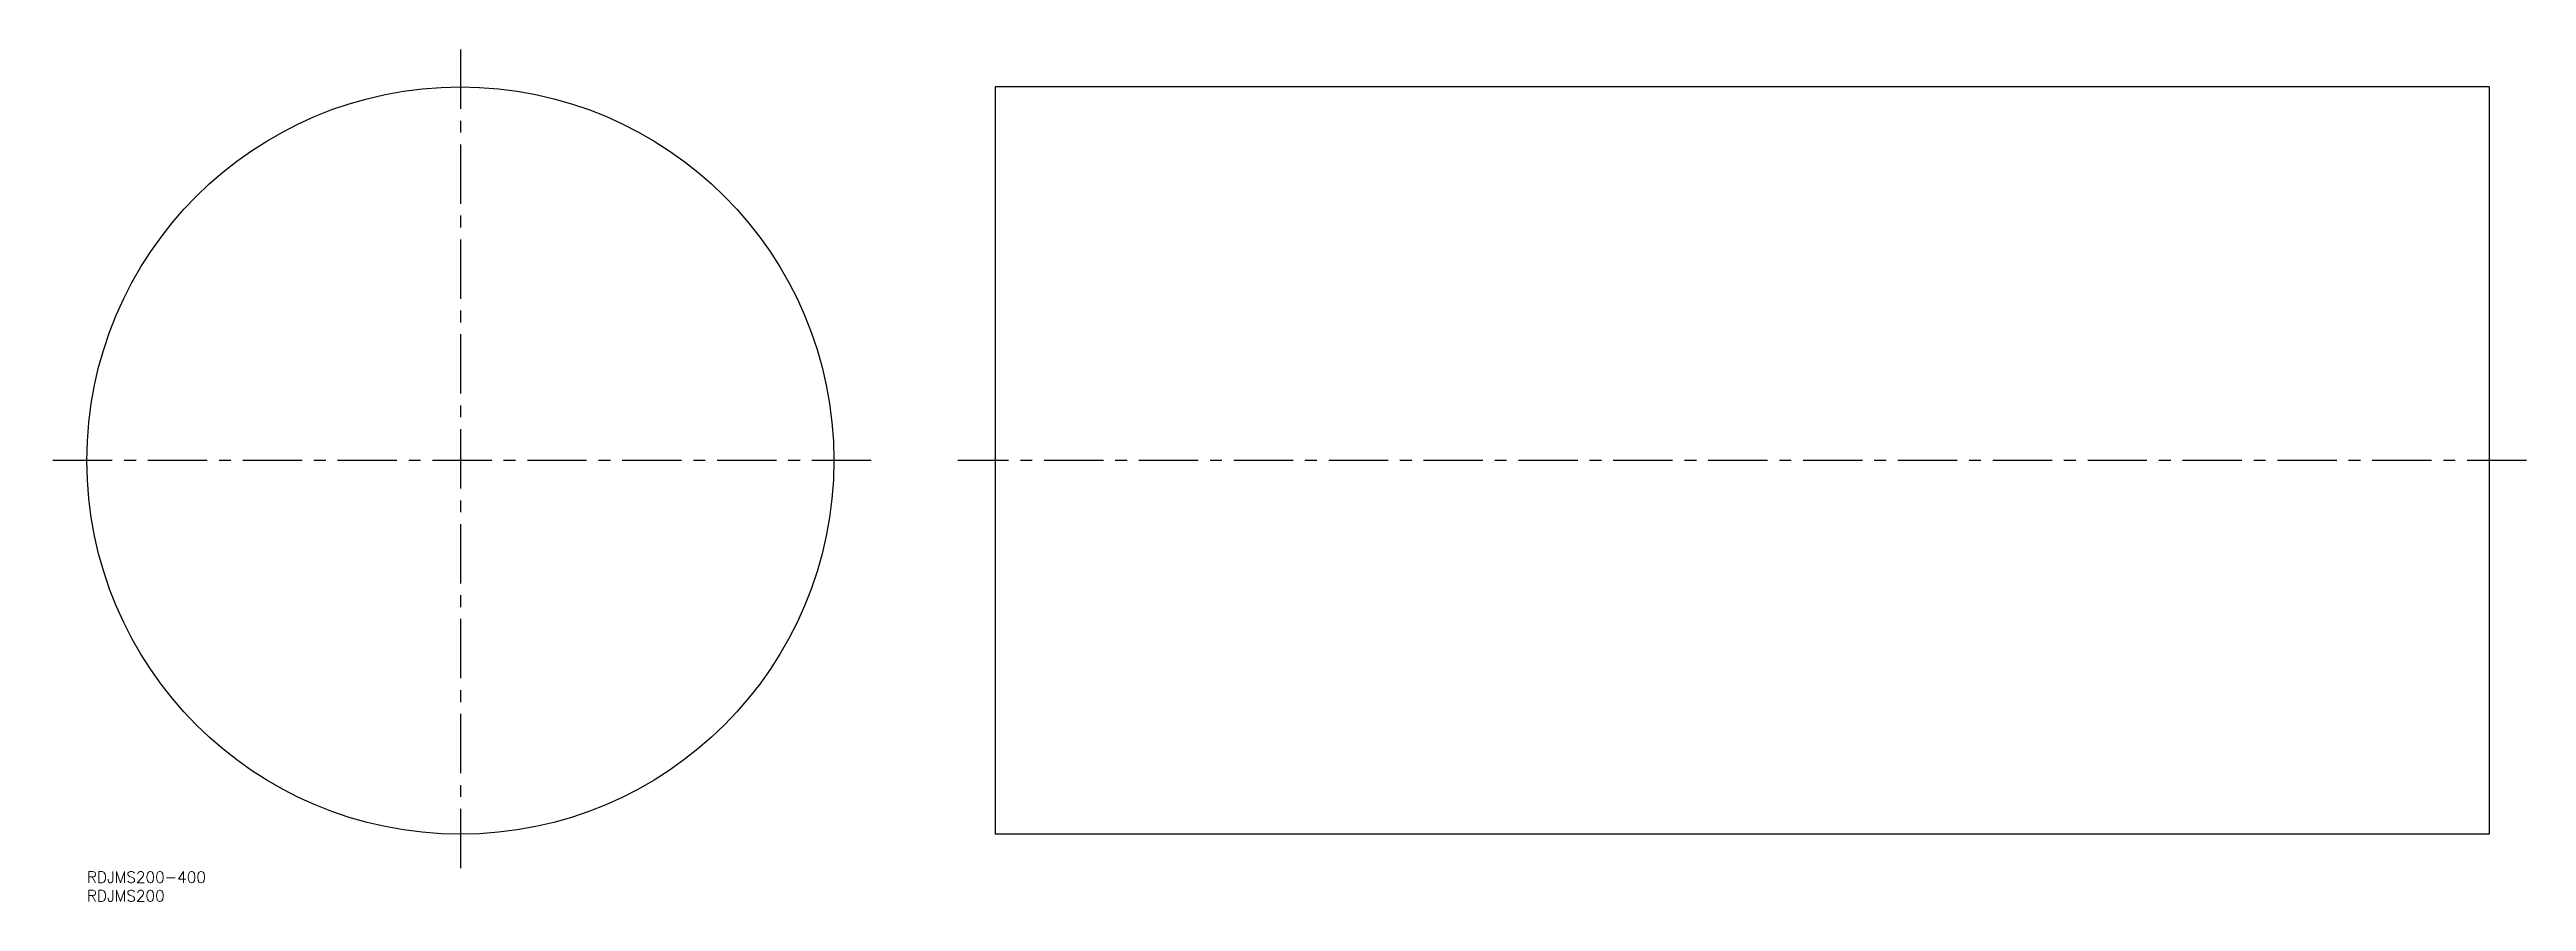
# Model space of a CAD drawing. Extents: x -10 to 653, y -8 to 220.
import ezdxf

# ---------------------------------------------------------------- set-up
doc = ezdxf.new("R2010")
doc.units = 0
doc.header["$LTSCALE"] = 0.5
doc.linetypes.add('CENTER', pattern=[50.8, 31.75, -6.35, 6.35, -6.35])
for name, color, linetype in [('MSM_CENTER', 1, 'CENTER'), ('MSM_CONTINUOUS', 7, 'CONTINUOUS'), ('MSM_PART_NUMBER', 7, 'CONTINUOUS')]:
    doc.layers.add(name, color=color, linetype=linetype)
doc.styles.get("Standard").update_dxf_attribs({"font": 'txt.shx', "height": 3, "bigfont": 'bigfont.shx'})

# ---------------------------------------------------------------- blocks, each defined once
blk = doc.blocks.new('*U5')
at = {"layer": 'MSM_PART_NUMBER'}
blk.add_text('RDJMS200-400', height=3, dxfattribs=at).set_placement((0, -3))
blk = doc.blocks.new('*U6')
at = {"layer": 'MSM_PART_NUMBER'}
blk.add_text('RDJMS200', height=3, dxfattribs=at).set_placement((0, -8))

msp = doc.modelspace()

# ---------------------------------------------------------------- linework, layer by layer
at = {"layer": 'MSM_CENTER'}
for p, q in [((100, 220), (100, 0)), ((210, 110), (-10, 110)), ((653.15, 110), (233.15, 110))]:
    msp.add_line(p, q, dxfattribs=at)
at = {"layer": 'MSM_CONTINUOUS'}
for p, q in [((643.15, 210), (243.15, 210)), ((243.15, 210), (243.15, 10)), ((643.15, 210), (643.15, 10)), ((643.15, 10), (243.15, 10))]:
    msp.add_line(p, q, dxfattribs=at)
msp.add_circle((100, 110), 100, dxfattribs=at)

# ---------------------------------------------------------------- block references
for name in ['*U5', '*U6']:
    msp.add_blockref(name, (0, 0), dxfattribs=at)

doc.saveas('drawing.dxf')
